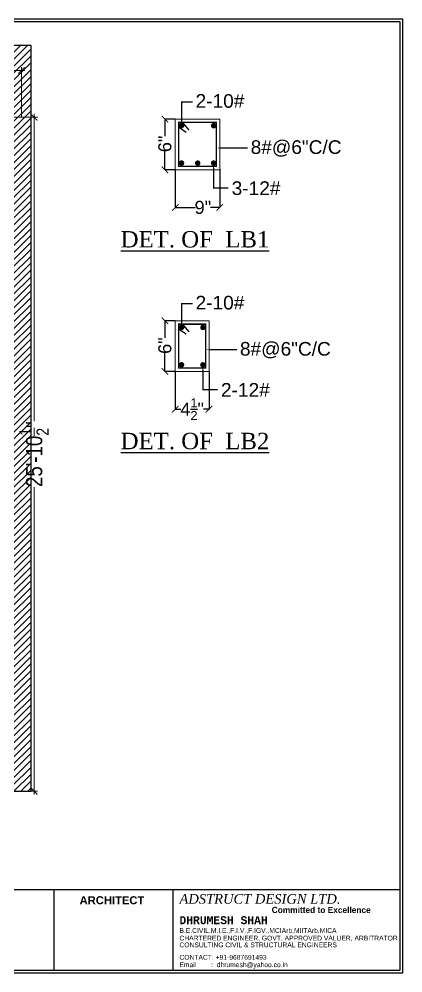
# Model space of a CAD drawing. Header units: millimetres. Extents: x 56222 to 163527, y -177397 to -121287.
# Drawn here: x 161522.6 to 161699.3, y -177017.9 to -176578.5 of the extents above; entities that cross this region are included whole.
import ezdxf

# ---------------------------------------------------------------- set-up
doc = ezdxf.new("R2010")
doc.units = ezdxf.units.MM
doc.header["$MEASUREMENT"] = 0
doc.header["$PDMODE"] = 35
doc.layers.get('Defpoints').update_dxf_attribs({"color": 220})
doc.layers.add('0 @ 1', color=7, linetype='Continuous')
for name, color, linetype, lineweight in [('BM', 7, 'Continuous', 18), ('DIMENSION', 86, 'Continuous', 25), ('GROUND FLOOR', 7, 'Continuous', 9), ('GROUND FLOOR  ( HATCH )', 251, 'Continuous', 9), ('SECOND FLOOR ( DIM )', 7, 'Continuous', 9), ('STEEL', 181, 'Continuous', 25), ('STR.TEXT.', 1, 'Continuous', 25)]:
    doc.layers.add(name, color=color, linetype=linetype, lineweight=lineweight)
doc.styles.add('Cn_BT_7½', font='swissc.ttf', dxfattribs={"height": 7.5})
doc.styles.add('Dime _ Feet only', font='arial.ttf', dxfattribs={"height": 0.23})
doc.styles.add('S1', font='times.ttf', dxfattribs={"height": 6.5})
doc.styles.add('style2', font='arial.ttf', dxfattribs={"height": 6})
doc.styles.add('VINAY', font='swiss.ttf')
doc.dimstyles.new('Cn_BT_7½', dxfattribs={"dimtxt": 9, "dimasz": 3, "dimexe": 1.5, "dimexo": 0, "dimgap": 0.09, "dimtad": 0, "dimdec": 3, "dimzin": 3, "dimdsep": 46, "dimlunit": 4, "dimtxsty": 'Cn_BT_7½', "dimblk": 'ARCHTICK', "dimcen": 0.09, "dimdle": 1.5, "dimclrd": 251, "dimclre": 251, "dimclrt": 14, "dimadec": 0, "dimazin": 0, "dimtfac": 0.75, "dimtdec": 3, "dimtofl": 0, "dimtmove": 0, "dimatfit": 3, "dimfxl": 0, "dimtolj": 1, "dimtzin": 0, "dimlwd": 15, "dimlwe": 15, "dimarcsym": 0})
doc.dimstyles.new('Dime _ Feet only', dxfattribs={"dimtxt": 0.23, "dimasz": 0.1, "dimexe": 0.1, "dimexo": 0.1, "dimgap": 0.06, "dimtad": 0, "dimlfac": 39.375, "dimrnd": 1, "dimzin": 1, "dimdsep": 46, "dimlunit": 4, "dimtxsty": 'Dime _ Feet only', "dimblk": 'ARCHTICK', "dimcen": 0, "dimdle": 0.1, "dimclrd": 256, "dimclre": 256, "dimazin": 0, "dimtfac": 1, "dimtofl": 0, "dimtmove": 0, "dimatfit": 3, "dimldrblk": 'ARCHTICK', "dimfxl": 4.5, "dimfrac": 1, "dimtolj": 1, "dimtzin": 0, "dimarcsym": 1})

# ---------------------------------------------------------------- blocks, each defined once
blk = doc.blocks.new('_ArchTick')
at = {"color": 0, "linetype": 'ByBlock', "const_width": 0.15}
blk.add_lwpolyline([(-0.5, -0.5), (0.5, 0.5)], dxfattribs=at)
blk = doc.blocks.new('*D421')
at = {"layer": 'Defpoints', "color": 0, "transparency": 16777216}
for p in [(161519.12, -176623.68), (161514.62, -176934.18), (161529.51, -176934.18)]:
    blk.add_point(p, dxfattribs=at)
at = {"layer": 'SECOND FLOOR ( DIM )', "color": 251, "lineweight": 15, "transparency": 16777216}
for p, q in [((161519.12, -176623.68), (161531.01, -176623.68)), ((161529.51, -176622.18), (161529.51, -176763.78)), ((161529.51, -176935.68), (161529.51, -176794.08)), ((161514.62, -176934.18), (161531.01, -176934.18))]:
    blk.add_line(p, q, dxfattribs=at)
at = {"layer": 'SECOND FLOOR ( DIM )', "color": 251, "lineweight": 15, "transparency": 16777216, "xscale": 3, "yscale": 3, "zscale": 3}
for p, rotation in [((161529.51, -176623.68), 90), ((161529.51, -176934.18), 270)]:
    blk.add_blockref('_ArchTick', p, dxfattribs=dict(at, rotation=rotation))
at = {"layer": 'SECOND FLOOR ( DIM )', "color": 14, "transparency": 16777216, "insert": (161529.51, -176778.93), "char_height": 7.5, "attachment_point": 5, "rotation": 90, "style": 'Cn_BT_7½'}
blk.add_mtext('\\A1;25\'-10{\\H0.75x;\\S1/2;}"', dxfattribs=at)
blk = doc.blocks.new('*D426')
at = {"layer": 'Defpoints', "color": 0, "transparency": 16777216}
for p in [(161118.62, -176602.12), (161118.62, -176623.68), (161523.62, -176623.68)]:
    blk.add_point(p, dxfattribs=at)
at = {"layer": 'SECOND FLOOR ( DIM )', "color": 251, "lineweight": 15, "transparency": 16777216}
for p, q in [((161118.62, -176623.68), (161118.62, -176600.62)), ((161523.62, -176623.68), (161523.62, -176600.62)), ((161117.12, -176602.12), (161305.58, -176602.12)), ((161525.12, -176602.12), (161327.65, -176602.12))]:
    blk.add_line(p, q, dxfattribs=at)
at = {"layer": 'SECOND FLOOR ( DIM )', "color": 251, "lineweight": 15, "transparency": 16777216, "xscale": 3, "yscale": 3, "zscale": 3, "rotation": 180}
blk.add_blockref('_ArchTick', (161118.62, -176602.12), dxfattribs=at)
at = {"layer": 'SECOND FLOOR ( DIM )', "color": 251, "lineweight": 15, "transparency": 16777216, "xscale": 3, "yscale": 3, "zscale": 3}
blk.add_blockref('_ArchTick', (161523.62, -176602.12), dxfattribs=at)
at = {"layer": 'SECOND FLOOR ( DIM )', "color": 14, "transparency": 16777216, "insert": (161316.62, -176602.12), "char_height": 7.5, "attachment_point": 5, "style": 'Cn_BT_7½'}
blk.add_mtext('\\A1;33\'-9"', dxfattribs=at)
blk = doc.blocks.new('*D427')
at = {"layer": 'Defpoints', "color": 0, "transparency": 16777216}
for p in [(161594.49, -176624.54), (161589.71, -176647.86), (161594.49, -176647.86)]:
    blk.add_point(p, dxfattribs=at)
at = {"layer": 'DIMENSION', "lineweight": -2, "transparency": 16777216}
for p, q in [((161594.39, -176624.54), (161589.61, -176624.54)), ((161589.71, -176624.44), (161589.71, -176632.47)), ((161589.71, -176647.96), (161589.71, -176639.52)), ((161594.39, -176647.86), (161589.61, -176647.86))]:
    blk.add_line(p, q, dxfattribs=at)
at = {"layer": 'DIMENSION', "lineweight": -2, "transparency": 16777216, "xscale": 3, "yscale": 3, "zscale": 3}
for p, rotation in [((161589.71, -176624.54), 90), ((161589.71, -176647.86), 270)]:
    blk.add_blockref('_ArchTick', p, dxfattribs=dict(at, rotation=rotation))
at = {"layer": 'DIMENSION', "color": 0, "transparency": 16777216, "insert": (161589.71, -176635.99), "char_height": 0.23, "attachment_point": 5, "rotation": 90, "style": 'Dime _ Feet only'}
blk.add_mtext('\\A1;{\\H26.09x;6"}', dxfattribs=at)
blk = doc.blocks.new('*D428')
at = {"layer": 'Defpoints', "color": 0, "transparency": 16777216}
for p in [(161594.49, -176647.86), (161614.95, -176647.5), (161614.95, -176665.26)]:
    blk.add_point(p, dxfattribs=at)
at = {"layer": 'DIMENSION', "lineweight": -2, "transparency": 16777216}
for p, q in [((161594.49, -176647.96), (161594.49, -176665.36)), ((161614.95, -176647.6), (161614.95, -176665.36)), ((161594.39, -176665.26), (161603.67, -176665.26)), ((161615.05, -176665.26), (161610.69, -176665.26))]:
    blk.add_line(p, q, dxfattribs=at)
at = {"layer": 'DIMENSION', "lineweight": -2, "transparency": 16777216, "xscale": 3, "yscale": 3, "zscale": 3, "rotation": 180}
blk.add_blockref('_ArchTick', (161594.49, -176665.26), dxfattribs=at)
at = {"layer": 'DIMENSION', "lineweight": -2, "transparency": 16777216, "xscale": 3, "yscale": 3, "zscale": 3}
blk.add_blockref('_ArchTick', (161614.95, -176665.26), dxfattribs=at)
at = {"layer": 'DIMENSION', "color": 0, "transparency": 16777216, "insert": (161607.18, -176665.26), "char_height": 0.23, "attachment_point": 5, "style": 'Dime _ Feet only'}
blk.add_mtext('\\A1;{\\H26.09x;9"}', dxfattribs=at)
blk = doc.blocks.new('*D429')
at = {"layer": 'Defpoints', "color": 0, "transparency": 16777216}
for p in [(161594.49, -176717.47), (161589.71, -176740.8), (161594.49, -176740.8)]:
    blk.add_point(p, dxfattribs=at)
at = {"layer": 'DIMENSION', "lineweight": -2, "transparency": 16777216}
for p, q in [((161594.39, -176717.47), (161589.61, -176717.47)), ((161589.71, -176717.37), (161589.71, -176725.4)), ((161589.71, -176740.9), (161589.71, -176732.45)), ((161594.39, -176740.8), (161589.61, -176740.8))]:
    blk.add_line(p, q, dxfattribs=at)
at = {"layer": 'DIMENSION', "lineweight": -2, "transparency": 16777216, "xscale": 3, "yscale": 3, "zscale": 3}
for p, rotation in [((161589.71, -176717.47), 90), ((161589.71, -176740.8), 270)]:
    blk.add_blockref('_ArchTick', p, dxfattribs=dict(at, rotation=rotation))
at = {"layer": 'DIMENSION', "color": 0, "transparency": 16777216, "insert": (161589.71, -176728.93), "char_height": 0.23, "attachment_point": 5, "rotation": 90, "style": 'Dime _ Feet only'}
blk.add_mtext('\\A1;{\\H26.09x;6"}', dxfattribs=at)
blk = doc.blocks.new('*D430')
at = {"layer": 'Defpoints', "color": 0, "transparency": 16777216}
for p in [(161594.49, -176740.8), (161610.01, -176740.44), (161610.01, -176758.2)]:
    blk.add_point(p, dxfattribs=at)
at = {"layer": 'DIMENSION', "lineweight": -2, "transparency": 16777216}
for p, q in [((161594.49, -176740.9), (161594.49, -176758.3)), ((161610.01, -176740.54), (161610.01, -176758.3)), ((161594.39, -176758.2), (161597.07, -176758.2)), ((161610.11, -176758.2), (161607.4, -176758.2))]:
    blk.add_line(p, q, dxfattribs=at)
at = {"layer": 'DIMENSION', "lineweight": -2, "transparency": 16777216, "xscale": 3, "yscale": 3, "zscale": 3, "rotation": 180}
blk.add_blockref('_ArchTick', (161594.49, -176758.2), dxfattribs=at)
at = {"layer": 'DIMENSION', "lineweight": -2, "transparency": 16777216, "xscale": 3, "yscale": 3, "zscale": 3}
blk.add_blockref('_ArchTick', (161610.01, -176758.2), dxfattribs=at)
at = {"layer": 'DIMENSION', "color": 0, "transparency": 16777216, "insert": (161602.24, -176758.2), "char_height": 0.23, "attachment_point": 5, "style": 'Dime _ Feet only'}
blk.add_mtext('\\A1;{\\H26.09x;4\\H0.7x;\\S1/2;\\H1.42857x;"}', dxfattribs=at)

msp = doc.modelspace()

# ---------------------------------------------------------------- hatches: boundary and pattern name
at = {"layer": 'GROUND FLOOR  ( HATCH )'}
h = msp.add_hatch(dxfattribs=at)
h.set_pattern_fill('ANSI31', color=6, scale=18, style=0)
h.set_pattern_definition([(45, (44987.4324, -14315.0063), (-1.590990258, 1.590990258), [])])
h.paths.add_polyline_path([(161528.11834, -176590.68066), (161519.11835, -176590.68066), (161519.11835, -176934.18067), (161528.11834, -176934.18067)])

# ---------------------------------------------------------------- linework, layer by layer
for p, q in [((161595.92288, -176628.19661), (161599.50904, -176630.55391)), ((161597.70822, -176625.99243), (161600.79542, -176629.66033)), ((161597.70822, -176718.92917), (161600.79542, -176722.59707)), ((161595.92288, -176721.13335), (161599.50904, -176723.49065)), ((161080.02712, -176979.50717), (161698.023, -176979.50717)), ((161538.76309, -177016.68872), (161538.76309, -176979.50717)), ((161593.38186, -176979.50717), (161593.38186, -177016.68872))]:
    msp.add_line(p, q)
for points in [[(161078.78531, -177017.93053), (161699.26481, -177017.93053), (161699.26481, -176578.48013), (161078.78531, -176578.48013)], [(161080.02712, -177016.68872), (161698.023, -177016.68872), (161698.023, -176579.72193), (161080.02712, -176579.72193)]]:
    msp.add_lwpolyline(points, close=True)
for points in [[(161597.38074, -176627.55405, 0, 1.88738, 0), (161597.38074, -176621.105, 0.62913, 0.62913, 0), (161597.38074, -176616.61728, 0.62913, 0.62913, 0), (161602.41656, -176616.61728, 0.62913, 0.62913, 0)], [(161613.61751, -176637.88094, 0, 1.88738, 0), (161619.06616, -176637.88094, 0.62913, 0.62913, 0), (161622.75559, -176637.88094, 0.62913, 0.62913, 0), (161627.79141, -176637.88094, 0.62913, 0.62913, 0)], [(161612.13252, -176645.32863, 0, 1.88738, 0), (161612.13252, -176651.77768, 0.62913, 0.62913, 0), (161612.13252, -176656.2654, 0.62913, 0.62913, 0), (161618.9119, -176656.2654, 0.62913, 0.62913, 0)], [(161597.38074, -176720.49079, 0, 1.88738, 0), (161597.38074, -176714.04174, 0.62913, 0.62913, 0), (161597.38074, -176709.55402, 0.62913, 0.62913, 0), (161602.41656, -176709.55402, 0.62913, 0.62913, 0)], [(161608.67533, -176730.81768, 0, 1.88738, 0), (161614.12399, -176730.81768, 0.62913, 0.62913, 0), (161617.81341, -176730.81768, 0.62913, 0.62913, 0), (161622.84923, -176730.81768, 0.62913, 0.62913, 0)], [(161607.19034, -176738.26537, 0, 1.88738, 0), (161607.19034, -176744.71442, 0.62913, 0.62913, 0), (161607.19034, -176749.20214, 0.62913, 0.62913, 0), (161613.96972, -176749.20214, 0.62913, 0.62913, 0)]]:
    msp.add_lwpolyline(points, format="xyseb")
at = {"layer": 'BM', "linetype": 'ByBlock'}
for points in [[(161594.38752, -176624.53622), (161614.95014, -176624.53622), (161614.95014, -176647.86088), (161594.48752, -176647.86088)], [(161594.48752, -176624.53622), (161594.38752, -176647.86088)], [(161594.38752, -176717.47296), (161610.00797, -176717.47296), (161610.00797, -176740.79762), (161594.48752, -176740.79762)], [(161594.48752, -176717.47296), (161594.38752, -176740.79762)]]:
    msp.add_lwpolyline(points, dxfattribs=at)
at = {"layer": 'GROUND FLOOR', "color": 6, "lineweight": 30}
msp.add_lwpolyline([(161528.11834, -176590.68066), (161519.11835, -176590.68066), (161519.11835, -176934.18067), (161528.11834, -176934.18067)], close=True, dxfattribs=at)
at = {"layer": 'STEEL', "const_width": 0.62913}
for points in [[(161596.06034, -176626.10903), (161613.37733, -176626.10903), (161613.37733, -176646.28807), (161596.06034, -176646.28807), (161596.06034, -176626.10903)], [(161596.06034, -176719.04577), (161608.43515, -176719.04577), (161608.43515, -176739.2248), (161596.06034, -176739.2248), (161596.06034, -176719.04577)]]:
    msp.add_lwpolyline(points, dxfattribs=at)
at = {"layer": 'STEEL', "const_width": 1.25825}
for points in [[(161596.75161, -176627.55405, 1), (161598.00987, -176627.55405, 1)], [(161611.53162, -176627.62612, 1), (161612.78988, -176627.62612, 1)], [(161596.72871, -176644.80786, -1), (161597.98697, -176644.80786, -1)], [(161604.18099, -176644.84542, -1), (161605.43924, -176644.84542, -1)], [(161611.50872, -176644.84542, -1), (161612.76698, -176644.84542, -1)], [(161596.75161, -176720.49079, 1), (161598.00987, -176720.49079, 1)], [(161606.58945, -176720.56286, 1), (161607.8477, -176720.56286, 1)], [(161596.72871, -176737.7446, -1), (161597.98697, -176737.7446, -1)], [(161606.56655, -176737.78216, -1), (161607.8248, -176737.78216, -1)]]:
    msp.add_lwpolyline(points, format="xyb", close=True, dxfattribs=at)

# ---------------------------------------------------------------- texts
at = {"attachment_point": 1, "style": 'style2'}
for s, width, insert, char_height in [('{\\fArial CE|b1|i0|c0|p34;ARCHITECT}', 36.4066769, (161550.44524, -176982.59575), 3.6881671), ('{\\fDutch801 XBd BT|b0|i1|c0|p18;ADSTRUCT DESIGN LTD.}', 122.4081395, (161596.40332, -176981.6071), 4.4258006), ('{\\fScript MT Bold|b0|i0|c0|p66;Committed to Excellence}', 62.3497752, (161638.87738, -176987.48339), 2.8661077), ('{\\fLucida Console|b1|i0|c0|p49;DHRUMESH SHAH}', 69.9344819, (161596.40332, -176991.78312), 3.6881671)]:
    msp.add_mtext_dynamic_manual_height_columns(s, width=width, gutter_width=7.24387, heights=[0], dxfattribs=dict(at, insert=insert, char_height=char_height))
at = {"layer": '0 @ 1', "char_height": 2.2129003, "attachment_point": 1, "style": 'style2'}
for s, insert, width in [('{\\fArial CE|b0|i0|c0|p34;B.E.CIVIL,M.I.E.,F.I.V.,F.IGV.,MCIArb,MIITArb,MICA}', (161596.40332, -176997.28678), 54.2960706), ('{\\fArial CE|b0|i0|c0|p34;CHARTERED ENGINEER, GOVT. APPROVED VALUER, ARBITRATOR}', (161596.40332, -177000.76624), 125.0099294), ('{\\fArial CE|b0|i0|c0|p34;CONSULTING CIVIL & STRUCTURAL ENGINEERS}', (161596.40332, -177003.90555), 122.781412), ('{\\fArial CE|b0|i0|c0|p34;CONTACT: +91-9687691493}', (161596.40332, -177009.64144), 70.3449542), ('{\\fArial CE|b0|i0|c0|p34;Email        :  dhrumesh@yahoo.co.in}', (161596.40332, -177013.06377), 70.3449542)]:
    msp.add_mtext(s, dxfattribs=dict(at, insert=insert, width=width))
at = {"layer": 'STR.TEXT.', "char_height": 6.291256, "attachment_point": 1, "style": 'VINAY'}
for s, insert, width in [('2-10#', (161603.81344, -176613.05269), 64.9682409), ('8#@6"C/C', (161629.18829, -176634.31635), 64.9682409), ('3-12#', (161620.44971, -176653.23233), 86.2327464), ('2-10#', (161603.81344, -176705.98943), 60.0260642), ('8#@6"C/C', (161624.24611, -176727.25309), 64.9682409), ('2-12#', (161615.50753, -176746.16906), 86.2327464)]:
    msp.add_mtext(s, dxfattribs=dict(at, insert=insert, width=width))
at = {"layer": 'STR.TEXT.', "char_height": 7.5495072, "attachment_point": 2, "style": 'S1'}
for s, insert in [('{\\LDET. OF  LB1}', (161603.56654, -176676.15475)), ('{\\LDET. OF  LB2}', (161603.56654, -176769.09149))]:
    msp.add_mtext(s, dxfattribs=dict(at, insert=insert))

# ---------------------------------------------------------------- dimensions: what is measured, and where the dimension line sits
at = {"layer": 'DIMENSION'}
for base, p1, p2, picture, middle in [((161589.71188, -176647.86088), (161594.48752, -176624.53622), (161594.48752, -176647.86088), '*D427', (161589.71188, -176635.99209)), ((161589.71188, -176740.79762), (161594.48752, -176717.47296), (161594.48752, -176740.79762), '*D429', (161589.71188, -176728.92883))]:
    dim = msp.add_linear_dim(base=base, p1=p1, p2=p2, angle=90, text='{\\H26.09x;6"}', dimstyle='Dime _ Feet only', override={"dimtxt": 3, "dimasz": 3, "dimpost": '\\X'}, dxfattribs=at)
    dim.commit()
    dim.dimension.update_dxf_attribs({"geometry": picture, "text_midpoint": middle, "dimtype": 160})
for base, p1, p2, text, picture, middle in [((161614.95014, -176665.26224), (161594.48752, -176647.86353), (161614.95014, -176647.50131), '{\\H26.09x;9"}', '*D428', (161607.17724, -176665.26224)), ((161610.00797, -176758.19898), (161594.48752, -176740.80027), (161610.00797, -176740.43805), '{\\H26.09x;4\\H0.7x;\\S1/2;\\H1.42857x;"}', '*D430', (161602.23506, -176758.19898))]:
    dim = msp.add_linear_dim(base=base, p1=p1, p2=p2, text=text, dimstyle='Dime _ Feet only', override={"dimtxt": 3, "dimasz": 3, "dimpost": '\\X'}, dxfattribs=at)
    dim.commit()
    dim.dimension.update_dxf_attribs({"geometry": picture, "text_midpoint": middle, "dimtype": 160})
at = {"layer": 'SECOND FLOOR ( DIM )'}
dim = msp.add_linear_dim(base=(161118.61835, -176602.12083), p1=(161523.61834, -176623.68066), p2=(161118.61835, -176623.68066), dimstyle='Cn_BT_7½', dxfattribs=at)
dim.commit()
dim.dimension.update_dxf_attribs({"geometry": '*D426', "text_midpoint": (161316.61835, -176602.12083), "dimtype": 160})
dim = msp.add_linear_dim(base=(161529.50669, -176934.18066), p1=(161519.11835, -176623.68066), p2=(161514.61835, -176934.18066), angle=90, dimstyle='Cn_BT_7½', override={"dimtmove": 1}, dxfattribs=at)
dim.commit()
dim.dimension.update_dxf_attribs({"geometry": '*D421', "text_midpoint": (161529.50669, -176778.93066)})

doc.saveas('drawing.dxf')
